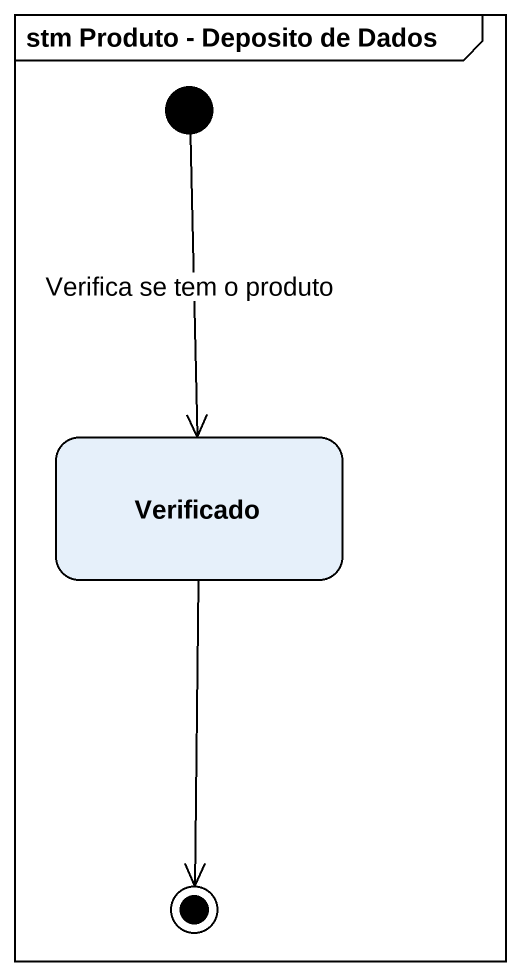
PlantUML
@startuml
mainframe stm Produto - Deposito de Dados
hide empty description
state Verificado
[*] --> Verificado : Verifica se tem o produto
Verificado --> [*]
@enduml
